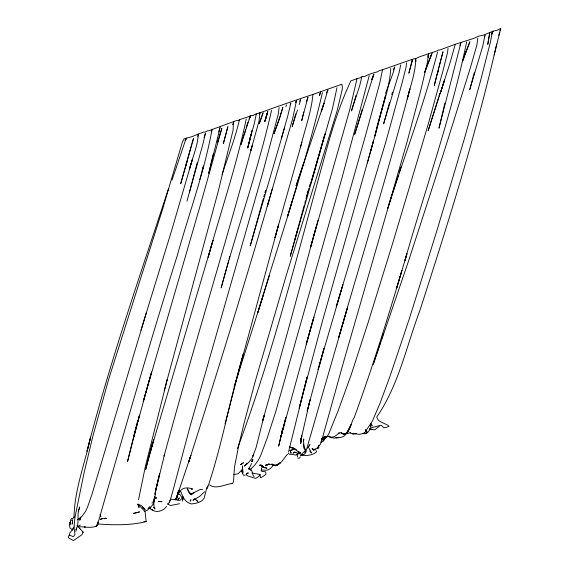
<?xml version="1.0" encoding="UTF-8"?>
<svg xmlns="http://www.w3.org/2000/svg" width="569" height="569" viewBox="0 0 569 569"><rect width="100%" height="100%" fill="white"/><g stroke="black" fill="none" stroke-linecap="round" stroke-linejoin="round"><path stroke-width="0.85" d="M428.187 57L428.187 55.172L428.087 57.334M209.634 484.923C216.028 489.845 225.224 484.105 232.308 483.501L233.183 482.604L233.596 480.535L234.456 467.327L238.717 445.598L243.873 424.012L255.289 381.152L286.641 274.123L337.111 110.834L342.175 89.589L342.403 87.398L341.834 84.233L312.943 94.426C311.271 112.306 304.771 129.526 300.581 146.951M97.648 523.636L97.655 522.2L97.818 523.153M246.576 473.522L246.569 475.094L247.707 475.89L255.63 478.408L258.696 476.545L260.054 474.454L252.088 473.045M406.522 62.917L406.124 66.893L402.589 81.09L385.853 141.83L336.265 306.812L342.872 284.763L318.092 369.615L323.91 348.591L307.217 410.982L310.055 399.744L300.539 441.764L301.762 435.918L300.645 443.699L301.613 435.214L300.645 443.699M370.881 424.012L370.355 426.985L370.881 424.012L370.824 426.629M336.976 87.676L332.538 108.323L290.233 256.285L297.722 229.215M297.502 456.907L297.438 453.628M477.789 38.336L476.879 45.079L470.414 67.654L445.612 146.802L408.457 261.271L373.271 364.295L380.199 343.349M312.943 94.426C296.122 99.995 279.621 105.734 263.148 111.68L254.421 114.554L253.077 115.663L250.801 115.557C246.811 117.826 241.825 118.316 237.814 120.642L236.355 120.6L208.851 130.728L207.358 130.806L205.068 132.157L203.937 131.965L198.304 134.085C197.713 146.283 192.414 157.713 189.342 169.413L192.471 159.192L171.639 230.466L140.97 330.297M448.031 48.457L447.568 52.384L443.372 69.269L428.101 124.639L392.845 242.7L368.157 322.367L351.187 374.772L338.1 410.903L328.804 433.742L327.509 435.975L322.95 439.979L324.721 438.365L323.242 440.242L324.785 437.554M246.213 119.077C236.562 165.821 220.864 211.241 208.14 257.231L213.019 240.346L150.856 450.058L153.737 439.617L145.628 469.717L149.725 453.28M250.751 470.058L250.829 468.806M322.424 92.583C305.091 166.966 279.585 239.414 257.842 312.637L269.45 275.339M176.909 496.168L176.49 499.07L176.931 496.751L177.002 498.451M242.657 465.776L242.472 468.315L243.134 472.448M260.054 474.454L260.339 477.434L261.079 477.683L265.759 474.475L265.922 472.988L265.325 471.715L262.06 471.416L261.285 470.776L261.527 467.682M303.562 441.003L303.739 438.991L303.583 440.705M70.421 522.107L70.606 520.059L71.594 518.622L72.569 518.309M494.162 54.994L500.734 28.45L497.349 30.171L493.046 31.146L483.387 35.157L478.878 36.117L473.87 38.379L455.605 44.162L439.666 50.036L438.272 50.058L437.589 50.719L419.403 56.864L416.081 58.465L413.044 59.055L382.539 69.724L379.687 83.394L365.888 134.184L306.179 344.302L313.86 317.118L280.986 436.615L285.794 417.625L278.654 446.139L282.793 428.087L281.214 435.783M317.801 447.668L318.818 445.577L318.114 447.967L315.681 449.012M97.953 522.292L96.666 526.041C92.832 527.683 88.373 527.449 84.304 526.979L85.229 527.036L78.309 526.652M400.697 64.88L399.175 72.291L383.577 123.964L389.623 102.157M437.525 52.142C423.877 105.123 404.225 156.411 387.681 208.553L398.165 175.835M484.888 35.826L482.782 46.039L469.738 89.625L474.432 72.206M489.774 32.447L487.754 44.425L489.525 34.19M72.483 520.23L72.441 523.871L72.37 522.733L71.993 524.191M176.931 496.751L176.824 497.505L178.076 491.879L176.838 496.865L175.245 499.824L177.308 495.834L176.838 496.865L190.907 455.207L188.666 462.256C217.664 371.244 246.043 280.012 272.508 188.225M428.606 53.756L427.411 62.334L420.818 90.194L406.906 142.47L343.199 363.271L322.58 437.476L320.361 444.353L318.085 446.9M271.577 110.272C258.056 170.323 237.06 228.425 221.177 287.878L228.667 260.702M207.635 485.947L207.223 488.444L206.903 487.676M79.411 508.373L79.653 506.901C76.331 514.44 79.873 522.392 76.082 529.803L76.595 527.996L75.855 531.432M259.692 114.184L259.941 112.719L259.073 120.87L250.822 150.557L252.159 145.806C224.158 249.585 192.073 352.225 164.1 456.018L164.548 454.311L154.924 494.305L155.899 489.056L154.939 497.342L153.929 500.279L154.583 496.737L154.491 499.148L153.139 502.157M371.059 424.666L371.166 424.054L370.497 423.741M212.102 129.206C204.292 172.272 188.929 213.652 177.201 255.758C149.576 343.356 124.142 431.629 98.899 519.938L96.666 526.041L97.576 525.144L95.699 526.489L97.576 525.144M138.552 499.632L145.451 466.103L167.265 379.431L164.213 390.747M69.176 535.422L69.973 532.762L73.508 528.288L72.291 530.066L74.013 526.979M206.746 488.01L204.122 498.238C201.348 502.704 196.227 503.231 191.518 503.97C185.636 502.726 182.706 497.434 181.191 492.128L180.366 491.609L179.484 491.879L178.317 494.582M178.41 492.377L178.815 490.201L178.261 491.822M256.299 113.843L254.499 122.755L247.65 148.068L249.905 139.618M239.449 119.625C235.253 138.331 228.084 156.262 222.052 174.434M97.441 524.518L97.889 522.328M382.539 69.724L379.118 70.734L377.638 71.779C373.314 72.939 368.726 74.105 364.9 76.41L362.382 76.538L360.17 77.882L357.033 78.657L349.729 109.881L310.539 247.344L318.035 220.253M182.279 501.204L183.353 496.95L182.258 497.121M233.411 123.402L233.802 121.56M460.982 42.54L438.976 128.196L443.329 109.661M70.328 522.086L69.61 525.258L69.802 527.079L70.058 528.053L71.808 529.362M211.732 160.437L208.738 173.339L220.431 126.346M455.236 44.41L449.531 64.546L428.173 130.642L438.742 96.943M211.924 159.597L213.261 153.879M251.975 130.301L249.414 141.247L250.886 134.945M319.984 93.444L319.472 95.613L320.873 91.481M496.716 43.927C476.182 134.078 448.329 222.344 419.958 310.276C406.494 345.973 398.684 385.313 376.749 416.992C377.837 422.653 385.448 422.923 389.132 426.231L385.732 427.668L383.776 427.675L381.557 425.512L380.483 425.299L370.476 428.044M443.528 108.821L444.88 103.089M70.179 522.157L69.88 523.409L70.172 522.442L69.425 522.925L70.207 524.796M303.775 111.979L301.662 120.834L307.957 97.178L306.513 101.438M247.821 147.449L251.05 134.199M135.386 429.538L127.57 461.423L139.49 415.142L133.758 436.729L151.56 371.991L143.253 401.479L200.139 205.807L221.86 128.409L219.364 135.813M288.511 452.099L307.104 376.977L299.18 408.193L322.374 321.314L374.914 136.062L385.654 95.059L374.914 136.062C379.303 113.43 389.488 91.552 390.739 68.408M411.522 63.173L412.468 59.432L408.869 73.23L412.084 60.897M185.615 139.853L172.058 179.996M153.886 502.683L154.348 499.682L154.505 501.659L153.082 501.581M498.8 35.385L499.44 32.803M299.187 104.71L300.596 99.667L299.707 101.332M218.724 131.894L219.115 130.344M438.727 67.96L434.282 85.435L442.995 51.772L440.747 60.293M290.247 104.362L290.823 103.053L287.708 116.211L281.314 138.566M69.788 522.562L69.489 523.708L69.859 522.733L69.425 522.925M135.6 428.677L136.489 425.235M136.93 423.514L137.598 420.932M312.936 449.723L312.168 448.4L313.69 450.221L313.932 449.282M197.272 162.656L189.434 192.201M149.939 452.419L152.321 443.287M225.025 423.734L243.425 353.612C230.253 397.681 222.507 443.486 207.82 487.043M301.926 142.101L274.927 237.778L278.575 224.876L239.008 370.348M264.18 415.434L256.086 447.561L252.864 456.16L253.689 454.254C252.394 459.503 248.29 462.882 244.393 466.146L246.953 463.159M438.955 67.106L440.299 61.993M217.721 142.022L219.157 136.588M217.756 141.88L218.425 139.341M324.529 438.222L323.519 440.826L324.529 438.222L323.519 440.826L321.257 442.419M229.115 259.03L229.791 256.512M202.194 170.679L203.467 165.97L199.797 179.562M263.319 198.609L250.189 245.972L284.671 127.406M263.767 196.938L264.443 194.442M264.891 192.777L265.567 190.274M306.869 195.786L308.86 188.417M309.301 186.774L309.963 184.32M167.066 380.177L218.29 191.099L233.119 129.96L233.418 121.858M295.731 113.85L292.174 126.574L297.495 109.959M316.727 224.961L287.452 332.623L262.757 420.626L264.151 415.505M370.568 151.553L373.506 140.763L367.354 163.068M295.027 238.944L304.33 204.932M304.792 203.24L305.489 200.701M305.951 199.008L308.263 190.53M186.952 201.22L203.154 143.239L205.445 133.253L204.043 137.542M219.314 129.568L219.726 128.082M361.848 76.865L359.7 85.72L351.471 110.912L356.023 95.535M186.959 161.838L180.7 183.737L191.817 144M391.728 94.625L392.446 92.078M437.191 74.575L438.102 71.36M268.831 200.9L267.302 206.263L292.48 119.398L296.421 101.012L295.574 102.584L296.812 100.542M311.008 182.649L324.977 133.879L310.745 183.431M150.856 450.058L151.119 449.133L147.876 460.321M168.075 504.483L170.309 499.931L172.684 491.637L189.74 427.589L262.821 172.464L278.341 113.814L279.087 107.484M365.675 430.527L365.412 431.437L372.439 421.06L379.936 403.435L389.815 376.87L409.41 318.462L436.309 232.572L464.773 137.456L480.158 82.249L490.265 42.696L492.534 31.387M394.843 66.758L392.866 73.607L385.505 93.48M438.984 96.104L439.716 93.579M249.073 119.049L250.033 116.844L240.915 144.64L245.673 129.512M185.466 166.923L193.588 138.267L192.045 143.203M369.231 75.585L341.99 177.955L275.552 412.255L267.231 437.988L260.574 455.847L258.056 460.57L254.684 465.214L250.14 469.83M297.615 182.656L287.665 216.042L291.933 201.746M362.304 109.212L354.665 134.426L373.918 74.027L371.82 79.539L373.499 75.328L372.539 77.619M146.368 312.644L91.929 494.411L87.576 507L85.357 511.737L81.95 516.303L77.661 519.76M263.02 295.937L234.03 387.084M232.941 124.533L233.326 123.267M246.178 127.876L247.935 122.157M280.019 116.268L274.03 133.743L279.735 118.075L282.871 107.292L280.275 115.457M80.684 517.235L79.76 520.23L80.898 517.292M318.377 446.985L318.818 445.577M321.464 111.225L324.074 103.067L296.15 185.65M399.182 172.528L400.989 166.859M440.321 93.337L444.595 79.916L440.89 91.545M178.41 491.467L178.815 490.201M299.699 174.989L303.754 162.556M261.285 470.776L261.52 470.065L264.244 470.15C267.971 470.862 271.171 468.664 272.921 465.478M322.118 109.17L327.929 89.923L326.393 92.96M381.529 339.302L383.385 333.647M168.424 188.894C139.946 275.894 109.661 362.467 86.979 451.224L90.606 437.184C84.781 463.863 74.383 490.122 74.013 517.669M296.129 185.686L299.429 175.821M499.945 30.776L500.734 28.45M251.946 461.623L252.622 459.638L251.889 461.352L252.985 459.724L251.697 461.587M211.355 131.759L211.846 130.337L211.263 131.411M462.448 61.402L466.096 51.224M285.837 106.716L286.506 104.824M237.422 448.585C272.003 356.194 295.916 260.389 322.175 165.437C329.899 136.667 338.128 107.868 350.909 80.862L357.033 78.657M262.906 113.373L259.194 123.729L263.205 112.605M324.309 439.048L324.849 437.547M466.082 51.274L465.193 53.756L469.866 41.765L462.462 61.708M432.675 52.312L430.577 56.523L431.601 54.183L424.766 72.192M80.727 529.526L83.23 532.143L81.851 534.775L73.515 540.55L69.048 538.231L68.266 537.115L68.813 535.82L70.072 535.144L72.789 536.645L74.155 535.92L75.001 534.284L73.998 527.641L74.937 517.484L84.12 472.633L92.975 435.747L108.999 378.157L162.727 208.766L182.336 142.222L184.136 138.779L191.639 136.788L198.304 134.085M424.687 72.306L431.601 54.183M393.414 69.866L394.303 67.562M79.29 509.106L78.337 511.318M324.081 438.777L324.259 438.329M491.723 33.301L491.289 34.41L493.046 31.146L491.303 34.005M169.32 502.384L170.309 499.931M370.661 425.292L371.166 424.054L372.432 426.003M273.227 464.546L272.771 465.662L273.362 464.517L272.387 465.392L273.34 465.015M250.033 116.844L249.578 117.925L250.801 115.557M459.894 45.406L460.513 43.941M233.055 124.455L233.674 123.025L233.091 124.248M166.504 506.446C163.275 511.211 155.856 513.423 151.34 509.241L152.769 510.286L149.739 508.522L153.779 503.33L153.566 502.854L151.845 502.932M484.461 36.672L485.222 35.122M197.656 136.375L198.382 134.903M297.423 454.119L298.476 452.355M251.669 463.436L248.767 469.155L248.788 468.038L249.592 469.34M370.17 428.585C369.061 431.11 367.161 434.09 363.982 433.777L362.83 433.372M185.501 140.237L186.682 138.089L185.089 140.536M149.348 507.256L147.698 510.208L144.256 511.325M177.969 500.044L179.256 497.797L178.147 499.39M287.622 454.211C283.447 458.194 279.799 467.526 272.878 465.115M97.968 524.042L96.95 525.678L97.768 524.732M73.173 518.238L74.055 516.965M300.283 456.054L300.973 455.058L303.014 454.674L301.577 454.346M153.346 502.384L154.064 501.438M204.676 491.687L199.605 496.445L192.898 500.315L194.698 498.522M147.983 508.65L150.017 506.602M242.06 469.845L238.062 473.742L233.866 474.603M183.054 497.441L179.825 500.364L171.049 499.212M314.984 448.998L313.69 450.221M182.436 499.44L183.602 498.344M246.754 474.091L248.02 472.96L247.102 473.408L248.354 473.024M179.484 491.879C182.642 487.043 188.076 487.32 192.585 488.984L191.525 489.205L191.973 489.091M324.287 438.955L326.876 436.814L329.195 436.217C332.723 439.033 336.585 435.107 339.216 432.973L338.697 433.123L340.66 432.746C349.494 438.763 350.589 422.049 354.224 417.504C371.934 369.103 387.276 319.856 401.906 270.439L396.721 287.928L406.949 253.76L404.836 260.794C425.591 187.969 451.317 116.104 466.637 41.971M150.685 507.911L149.739 508.522M379.416 426.266L374.516 429.894L369.864 429.04M182.599 499.383L183.638 498.608M71.538 520.685L72.811 519.76M294.77 451.942L293.106 453.13L294.522 452.263M314.401 449.816L315.461 449.105M301.84 453.642L304.422 451.942M303.398 454.759L304.92 453.778L305.688 452.383L347.645 307.175L338.726 337.46C362.631 254.642 388.001 172.208 409.908 88.828L407.248 99.02C410.505 85.635 415.676 72.398 415.74 58.472M321.691 438.514L326.108 436.352L323.683 437.013M77.313 526.531L80.329 525.095M275.645 465.428L277.103 464.916L275.645 465.428L276.335 465.691L275.19 465.243M104.49 518.772L105.834 518.16L105.087 518.373L106.325 518.459L103.793 518.281L100.215 519.333L101.922 518.871M194.157 492.754L190.935 494.105L190.082 493.956L192.251 493.494L190.082 493.956M268.931 464.176L265.979 465.492L269.073 464.119M179.655 503.714L170.565 505.528L167.322 503.821M289.721 450.52L293.725 449.425L290.752 450.456M269.158 463.955L265.495 465.25L268.419 464.347L273.127 464.396L271.783 464.162L276.221 465.314M318.114 447.967L318.989 447.682L317.239 447.86M346.549 433.521L350.532 432.824L349.985 432.746L352.595 433.813L356.486 433.564L352.595 433.813L355.895 433.692L353.797 433.329L359.011 434.424L365.248 432.966L363.989 432.66M245.339 475.044L244.037 475.385L243.084 474.702L241.661 470.648L242.778 473.429M138.26 504.39L145.109 511.78L146.141 521.617C130.443 525.479 113.764 525.123 97.683 523.957M154.27 498.408L156.76 497.889L154.334 498.387M202.635 489.361L199.847 489.639L191.262 493.942L189.783 493.117L191.262 493.942L192.5 493.92L190.643 493.928L191.497 494.831L189.406 492.455L187.286 488.508L188.872 492.441M293.725 452.54L295.908 452.419L294.749 452.291L300.731 454.176M146.141 521.617L143.9 521.553M291.278 454.254L289.536 454.29L288.284 453.315M231.227 483.515L232.308 483.501M305.418 451.651L304.088 451.601L304.877 452.021M82.725 532.122L83.23 532.143M292.288 447.696L289.272 446.978L292.153 447.867M369.317 429.182L371.834 429.439L369.651 428.962M298.014 454.624L296.62 454.475L297.487 454.46L296.044 455.108L291.769 454.268M297.843 458.201L299.742 458.081L300.012 457.149M312.217 448.479L312.779 448.592M301.328 455.093C306.328 455.89 312.111 455.534 316.208 452.177L316.57 451.395L315.944 450.506M138.644 504.404L141.425 505.72L145.145 509.461L142.791 507.598M177.386 493.657L180.074 494.674L181.931 497.669M138.48 504.66L137.769 504.347L139.049 507.548L138.025 503.821M263.134 466.964L266.989 468.237L262.679 466.957L265.054 467.839L261.626 466.125L263.134 466.964L261 465.079L259.507 465.179L262.409 465.847L260.282 465.172L262.757 466.488L261 465.079L261.861 466.722M289.97 447.326L294.294 448.507L296.236 449.923L292.374 447.696L294.294 448.507L298.867 452.341L300.354 452.412L299.116 452.348L300.247 453.223L298.633 451.53M153.808 507.555L154.889 508.074L153.872 507.463L154.903 508.828L153.872 507.463M142.485 507.612L144.398 508.586L142.307 507.15M197.649 501.325L195.331 499.554M248.923 468.849L251.214 470.214L252.003 471.381L253.169 475.577L254.051 476.587M341.862 433.244L341.158 432.675L344.067 434.232L342.161 433.436L344.231 434.126L346.279 433.564L348.029 431.046L345.248 434.261L347.111 432.604C344.7 437.198 340.397 437.888 335.909 437.81L338.733 437.312L334.401 438.123L329.572 437.341L329.046 436.608M198.112 501.687L195.459 499.269M79.461 528.132L80.556 529.12M76.986 525.521L79.454 528.203M309.671 450.954L311.471 453.002L309.195 448.4M290.659 451.978L291.001 452.568L290.389 451.502L291.001 453.386M241.242 469.916L242.494 472.128M100.059 514.639L101.005 516.766M365.497 429.908L366.486 432.682L366.087 433.514L366.45 432.17L366.486 432.682L365.597 429.773M303.526 444.033L304.23 448.699L303.377 439.218L303.462 440.854M242.579 467.256L242.714 467.967M154.156 507.84L153.779 503.33M415.69 59.745L415.754 61.608L415.69 59.631M305.759 451.807L305.688 452.383L304.742 448.4L305.759 451.807M227.856 126.716L223.397 143.452L227.856 126.716M159.562 473.913L155.764 489.873L159.562 473.913M322.054 438.905L321.193 442.191L322.054 438.905M267.373 112.875L265.04 121.112L267.864 111.382L264.727 121.602L267.373 112.875M351.037 424.702L347.36 432.091L351.037 424.702M308.597 446.445L307.751 448.137L309.941 444.638L308.597 446.445M190.636 500.258L190.053 501.211L190.992 499.76L190.636 500.258M367.389 432.113L366.472 433.315L367.389 432.113M241.32 464.076L240.566 464.645L243.447 462.768L241.32 464.076M280.389 462.668L277.736 464.247L280.389 462.668M139.512 511.929L133.679 513.387L139.512 511.929M277.082 465.47L275.069 465.712L277.082 465.47M161.902 501.68L158.637 501.467L161.902 501.68"/></g></svg>
